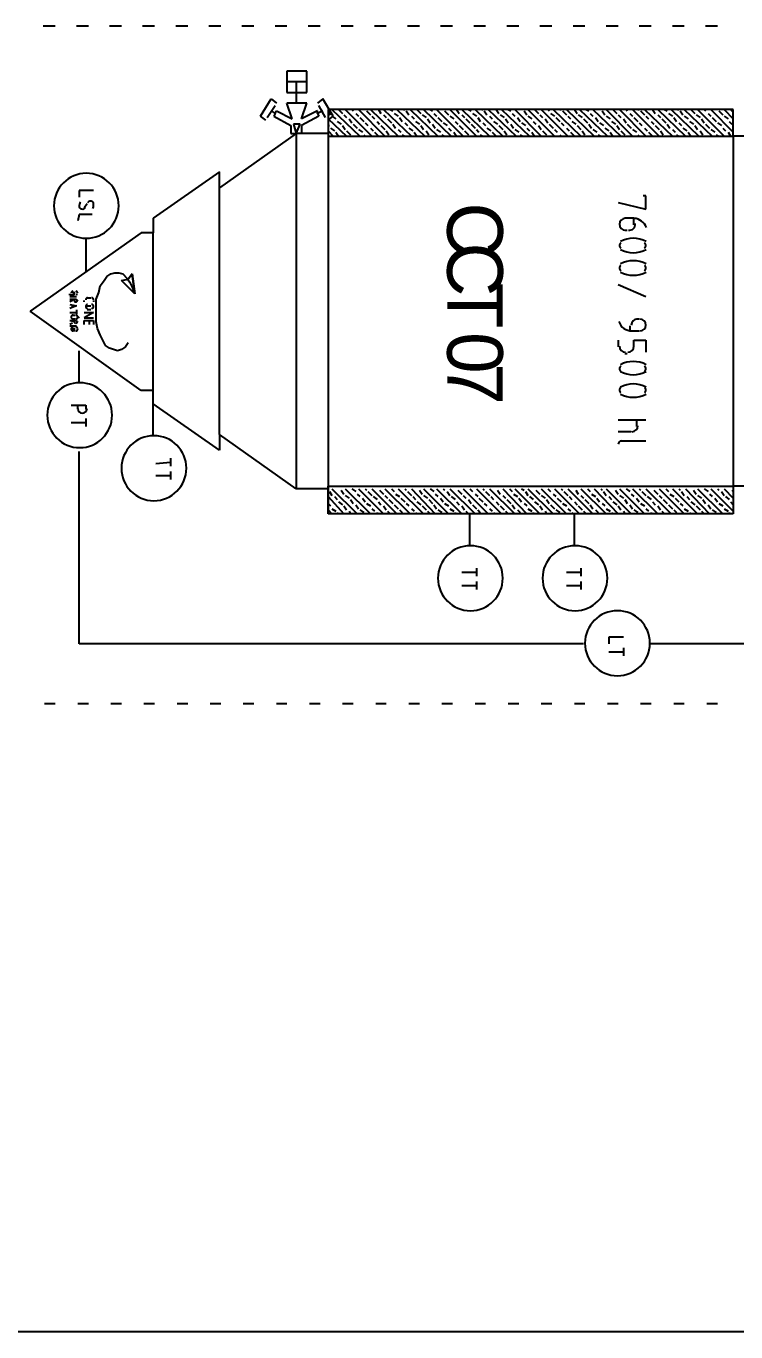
# Model space of a CAD drawing. Header units: millimetres. Extents: x 0 to 33.1, y 1.5 to 45.3.
# Drawn here: x 9.559 to 10.453, y 12.224 to 13.866 of the extents above; entities that cross this region are included whole.
import ezdxf

# ---------------------------------------------------------------- set-up
doc = ezdxf.new("R2010")
doc.units = ezdxf.units.MM
doc.header["$MEASUREMENT"] = 0
doc.layers.get('0').update_dxf_attribs({"linetype": 'CONTINUOUS'})

msp = doc.modelspace()

# ---------------------------------------------------------------- linework, layer by layer
at = {"color": 140, "linetype": 'Continuous'}
for p, q in [((9.59614, 13.8661), (9.58111, 13.8661)), ((9.63781, 13.8661), (9.62278, 13.8661)), ((9.67947, 13.8661), (9.66444, 13.8661)), ((9.72114, 13.8661), (9.70611, 13.8661)), ((9.76281, 13.8661), (9.74778, 13.8661)), ((9.80447, 13.8661), (9.78944, 13.8661)), ((9.84614, 13.8661), (9.83111, 13.8661)), ((9.88781, 13.8661), (9.87278, 13.8661)), ((9.92947, 13.8661), (9.91444, 13.8661)), ((9.97114, 13.8661), (9.95611, 13.8661)), ((10.0128, 13.8661), (9.99778, 13.8661)), ((10.0545, 13.8661), (10.0394, 13.8661)), ((10.0961, 13.8661), (10.0811, 13.8661)), ((10.1378, 13.8661), (10.1228, 13.8661)), ((10.1795, 13.8661), (10.1644, 13.8661)), ((10.2211, 13.8661), (10.2061, 13.8661)), ((10.2628, 13.8661), (10.2478, 13.8661)), ((10.3045, 13.8661), (10.2894, 13.8661)), ((10.3461, 13.8661), (10.3311, 13.8661)), ((10.3878, 13.8661), (10.3728, 13.8661)), ((10.4295, 13.8661), (10.4144, 13.8661)), ((9.91276, 13.8095), (9.88781, 13.8095)), ((9.88781, 13.8095), (9.88781, 13.7828)), ((9.91276, 13.7828), (9.91276, 13.8095)), ((9.91276, 13.7961), (9.88781, 13.7961)), ((9.89947, 13.7961), (9.89947, 13.7694)), ((9.85444, 13.7528), (9.86778, 13.7745)), ((9.86778, 13.7745), (9.87446, 13.7694)), ((9.88781, 13.7828), (9.91276, 13.7828)), ((9.93278, 13.7745), (9.92611, 13.7694)), ((9.94612, 13.7528), (9.93278, 13.7745)), ((9.86279, 13.7511), (9.87278, 13.7661)), ((9.86279, 13.7511), (9.87278, 13.7661)), ((9.86778, 13.7594), (9.87278, 13.7561)), ((9.87278, 13.7561), (9.87446, 13.7594)), ((9.87446, 13.7594), (9.89442, 13.7495)), ((9.91276, 13.7694), (9.88781, 13.7694)), ((9.89442, 13.7495), (9.88781, 13.7694)), ((9.90608, 13.7495), (9.91276, 13.7694)), ((9.92611, 13.7594), (9.90608, 13.7495)), ((9.92611, 13.7561), (9.92611, 13.7594)), ((9.93278, 13.7594), (9.92611, 13.7561)), ((9.93608, 13.7511), (9.92779, 13.7661)), ((9.93946, 13.7611), (9.93946, 13.2528)), ((10.4494, 13.7611), (9.93946, 13.7611)), ((9.93946, 13.7611), (9.93946, 13.7278)), ((10.4494, 13.7611), (9.93946, 13.7611)), ((9.93946, 13.7578), (9.94276, 13.7544)), ((9.94444, 13.7611), (9.97944, 13.7278)), ((9.95281, 13.7611), (9.95779, 13.7561)), ((9.9611, 13.7611), (9.99447, 13.7278)), ((9.96946, 13.7611), (9.97114, 13.7594)), ((9.97775, 13.7611), (10.0111, 13.7278)), ((9.98611, 13.7611), (9.98611, 13.7611)), ((9.98779, 13.7594), (9.99278, 13.7544)), ((9.99278, 13.7611), (10.0278, 13.7278)), ((10.0028, 13.7611), (10.0061, 13.7561)), ((10.0094, 13.7611), (10.0444, 13.7278)), ((10.0178, 13.7611), (10.0211, 13.7594)), ((10.0261, 13.7611), (10.0611, 13.7278)), ((10.0344, 13.7611), (10.0361, 13.7611)), ((10.0378, 13.7594), (10.0411, 13.7544)), ((10.0428, 13.7611), (10.0778, 13.7278)), ((10.0511, 13.7611), (10.0561, 13.7561)), ((10.0595, 13.7611), (10.0945, 13.7278)), ((10.0678, 13.7611), (10.0711, 13.7594)), ((10.0761, 13.7611), (10.1094, 13.7278)), ((10.0844, 13.7611), (10.0844, 13.7611)), ((10.0861, 13.7594), (10.0911, 13.7544)), ((10.0928, 13.7611), (10.1261, 13.7278)), ((10.1011, 13.7611), (10.1044, 13.7561)), ((10.1078, 13.7611), (10.1428, 13.7278)), ((10.1161, 13.7611), (10.1195, 13.7594)), ((10.1245, 13.7611), (10.1594, 13.7278)), ((10.1328, 13.7611), (10.1344, 13.7611)), ((10.1361, 13.7594), (10.1394, 13.7544)), ((10.1411, 13.7611), (10.1761, 13.7278)), ((10.1511, 13.7611), (10.1545, 13.7561)), ((10.1578, 13.7611), (10.1928, 13.7278)), ((10.1661, 13.7611), (10.1694, 13.7594)), ((10.1744, 13.7611), (10.2078, 13.7278)), ((10.1828, 13.7611), (10.1828, 13.7611)), ((10.1861, 13.7594), (10.1895, 13.7544)), ((10.1911, 13.7611), (10.2244, 13.7278)), ((10.1994, 13.7611), (10.2044, 13.7561)), ((10.2078, 13.7611), (10.2411, 13.7278)), ((10.2161, 13.7611), (10.2178, 13.7594)), ((10.2228, 13.7611), (10.2578, 13.7278)), ((10.2311, 13.7611), (10.2328, 13.7611)), ((10.2344, 13.7594), (10.2394, 13.7544)), ((10.2394, 13.7611), (10.2745, 13.7278)), ((10.2495, 13.7611), (10.2528, 13.7561)), ((10.2561, 13.7611), (10.2911, 13.7278)), ((10.2644, 13.7611), (10.2678, 13.7594)), ((10.2728, 13.7611), (10.3078, 13.7278)), ((10.2811, 13.7611), (10.2811, 13.7611)), ((10.2844, 13.7594), (10.2878, 13.7544)), ((10.2894, 13.7611), (10.3227, 13.7278)), ((10.2978, 13.7611), (10.3028, 13.7561)), ((10.3061, 13.7611), (10.3395, 13.7278)), ((10.3145, 13.7611), (10.3161, 13.7594)), ((10.3227, 13.7611), (10.3561, 13.7278)), ((10.3294, 13.7611), (10.3311, 13.7611)), ((10.3328, 13.7594), (10.3378, 13.7544)), ((10.3378, 13.7611), (10.3728, 13.7278)), ((10.3478, 13.7611), (10.3511, 13.7561)), ((10.3544, 13.7611), (10.3894, 13.7278)), ((10.3628, 13.7611), (10.3661, 13.7594)), ((10.3711, 13.7611), (10.4061, 13.7278)), ((10.3794, 13.7611), (10.3811, 13.7611)), ((10.3828, 13.7594), (10.3861, 13.7544)), ((10.3878, 13.7611), (10.4228, 13.7278)), ((10.3961, 13.7611), (10.4011, 13.7561)), ((10.4045, 13.7611), (10.4378, 13.7278)), ((10.4128, 13.7611), (10.4144, 13.7594)), ((10.4211, 13.7611), (10.4494, 13.7328)), ((10.4295, 13.7611), (10.4295, 13.7611)), ((10.4311, 13.7594), (10.4361, 13.7544)), ((10.4378, 13.7611), (10.4494, 13.7495)), ((10.4461, 13.7611), (10.4494, 13.7578)), ((10.4494, 13.7278), (10.4494, 13.7611)), ((10.4494, 13.7278), (10.4494, 13.7611)), ((9.86111, 13.7478), (9.85444, 13.7528)), ((9.87278, 13.7561), (9.8711, 13.7528)), ((9.8711, 13.7528), (9.89279, 13.7411)), ((9.87278, 13.7561), (9.87278, 13.7561)), ((9.89279, 13.7411), (9.89279, 13.7311)), ((9.90446, 13.7428), (9.89611, 13.7428)), ((9.89611, 13.7428), (9.89947, 13.7311)), ((9.89947, 13.7311), (9.90446, 13.7428)), ((9.92779, 13.7528), (9.90608, 13.7411)), ((9.90608, 13.7411), (9.90608, 13.7311)), ((9.92611, 13.7561), (9.92611, 13.7561)), ((9.92611, 13.7561), (9.92779, 13.7528)), ((9.93946, 13.7478), (9.94612, 13.7528)), ((9.93946, 13.7495), (9.96278, 13.7278)), ((9.93946, 13.7411), (9.94114, 13.7411)), ((9.94444, 13.7528), (9.94943, 13.7495)), ((9.95111, 13.7461), (9.95611, 13.7428)), ((9.95779, 13.7411), (9.9611, 13.7361)), ((9.95942, 13.7544), (9.96278, 13.7511)), ((9.9661, 13.7495), (9.96946, 13.7445)), ((9.97114, 13.7428), (9.97613, 13.7378)), ((9.97444, 13.7561), (9.97775, 13.7528)), ((9.97944, 13.7511), (9.98443, 13.7461)), ((9.98611, 13.7445), (9.98942, 13.7411)), ((9.99447, 13.7528), (9.99778, 13.7495)), ((10.0011, 13.7461), (10.0044, 13.7428)), ((10.0061, 13.7411), (10.0111, 13.7361)), ((10.0094, 13.7544), (10.0128, 13.7511)), ((10.0144, 13.7495), (10.0194, 13.7445)), ((10.0211, 13.7428), (10.0245, 13.7378)), ((10.0228, 13.7561), (10.0278, 13.7528)), ((10.0295, 13.7511), (10.0328, 13.7461)), ((10.0361, 13.7445), (10.0394, 13.7411)), ((10.0444, 13.7528), (10.0478, 13.7495)), ((10.0494, 13.7461), (10.0545, 13.7428)), ((10.0561, 13.7411), (10.0595, 13.7361)), ((10.0578, 13.7544), (10.0628, 13.7511)), ((10.0645, 13.7495), (10.0678, 13.7445)), ((10.0711, 13.7428), (10.0744, 13.7378)), ((10.0727, 13.7561), (10.0761, 13.7528)), ((10.0778, 13.7511), (10.0828, 13.7461)), ((10.0844, 13.7445), (10.0895, 13.7411)), ((10.0928, 13.7528), (10.0978, 13.7495)), ((10.0994, 13.7461), (10.1028, 13.7428)), ((10.1044, 13.7411), (10.1094, 13.7361)), ((10.1078, 13.7544), (10.1111, 13.7511)), ((10.1128, 13.7495), (10.1178, 13.7445)), ((10.1195, 13.7428), (10.1245, 13.7378)), ((10.1211, 13.7561), (10.1261, 13.7528)), ((10.1278, 13.7511), (10.1311, 13.7461)), ((10.1344, 13.7445), (10.1378, 13.7411)), ((10.1428, 13.7528), (10.1461, 13.7495)), ((10.1478, 13.7461), (10.1528, 13.7428)), ((10.1545, 13.7411), (10.1594, 13.7361)), ((10.1561, 13.7544), (10.1611, 13.7511)), ((10.1628, 13.7495), (10.1661, 13.7445)), ((10.1694, 13.7428), (10.1728, 13.7378)), ((10.1711, 13.7561), (10.1744, 13.7528)), ((10.1778, 13.7511), (10.1811, 13.7461)), ((10.1828, 13.7445), (10.1878, 13.7411)), ((10.1911, 13.7528), (10.1961, 13.7495)), ((10.1977, 13.7461), (10.2011, 13.7428)), ((10.2044, 13.7411), (10.2078, 13.7361)), ((10.2061, 13.7544), (10.2094, 13.7511)), ((10.2128, 13.7495), (10.2161, 13.7445)), ((10.2178, 13.7428), (10.2228, 13.7378)), ((10.2195, 13.7561), (10.2244, 13.7528)), ((10.2261, 13.7511), (10.2311, 13.7461)), ((10.2328, 13.7445), (10.2361, 13.7411)), ((10.2411, 13.7528), (10.2445, 13.7495)), ((10.2461, 13.7461), (10.2511, 13.7428)), ((10.2528, 13.7411), (10.2578, 13.7361)), ((10.2544, 13.7544), (10.2594, 13.7511)), ((10.2611, 13.7495), (10.2661, 13.7445)), ((10.2678, 13.7428), (10.2711, 13.7378)), ((10.2694, 13.7561), (10.2728, 13.7528)), ((10.2761, 13.7511), (10.2795, 13.7461)), ((10.2811, 13.7445), (10.2861, 13.7411)), ((10.2894, 13.7528), (10.2944, 13.7495)), ((10.2961, 13.7461), (10.3011, 13.7428)), ((10.3028, 13.7411), (10.3061, 13.7361)), ((10.3045, 13.7544), (10.3078, 13.7511)), ((10.3111, 13.7495), (10.3145, 13.7445)), ((10.3161, 13.7428), (10.3211, 13.7378)), ((10.3194, 13.7561), (10.3227, 13.7528)), ((10.3244, 13.7511), (10.3294, 13.7461)), ((10.3311, 13.7445), (10.3344, 13.7411)), ((10.3395, 13.7528), (10.3428, 13.7495)), ((10.3461, 13.7461), (10.3494, 13.7428)), ((10.3511, 13.7411), (10.3561, 13.7361)), ((10.3544, 13.7544), (10.3578, 13.7511)), ((10.3594, 13.7495), (10.3644, 13.7445)), ((10.3661, 13.7428), (10.3695, 13.7378)), ((10.3678, 13.7561), (10.3728, 13.7528)), ((10.3745, 13.7511), (10.3778, 13.7461)), ((10.3811, 13.7445), (10.3844, 13.7411)), ((10.3878, 13.7528), (10.3928, 13.7495)), ((10.3944, 13.7461), (10.3995, 13.7428)), ((10.4011, 13.7411), (10.4045, 13.7361)), ((10.4028, 13.7544), (10.4078, 13.7511)), ((10.4094, 13.7495), (10.4128, 13.7445)), ((10.4144, 13.7428), (10.4194, 13.7378)), ((10.4178, 13.7561), (10.4211, 13.7528)), ((10.4228, 13.7511), (10.4278, 13.7461)), ((10.4295, 13.7445), (10.4345, 13.7411)), ((10.4378, 13.7528), (10.4428, 13.7495)), ((10.4444, 13.7461), (10.4477, 13.7428)), ((9.89947, 13.7311), (9.80279, 13.6628)), ((9.89947, 13.7311), (9.80279, 13.6628)), ((9.89279, 13.7311), (9.89947, 13.7311)), ((9.93946, 13.7311), (9.89947, 13.7311)), ((9.89947, 13.7311), (9.89947, 13.2844)), ((9.93946, 13.7311), (9.89947, 13.7311)), ((9.93946, 13.7311), (9.89947, 13.7311)), ((9.93946, 13.7311), (9.89947, 13.7311)), ((9.90608, 13.7311), (9.89947, 13.7311)), ((9.93946, 13.7344), (9.94612, 13.7278)), ((9.93946, 13.7278), (10.4494, 13.7278)), ((9.94276, 13.7378), (9.94775, 13.7344)), ((9.94943, 13.7328), (9.95281, 13.7278)), ((9.96278, 13.7344), (9.96778, 13.7294)), ((9.96946, 13.7278), (9.97114, 13.7278)), ((9.97775, 13.7361), (9.98281, 13.7328)), ((9.98443, 13.7294), (9.98611, 13.7278)), ((9.99278, 13.7378), (9.9961, 13.7344)), ((9.99778, 13.7328), (10.0028, 13.7278)), ((10.0128, 13.7344), (10.0161, 13.7294)), ((10.0194, 13.7278), (10.0194, 13.7278)), ((10.0278, 13.7361), (10.0311, 13.7328)), ((10.0328, 13.7294), (10.0361, 13.7278)), ((10.0411, 13.7378), (10.0461, 13.7344)), ((10.0478, 13.7328), (10.0511, 13.7278)), ((10.0628, 13.7344), (10.0661, 13.7294)), ((10.0678, 13.7278), (10.0694, 13.7278)), ((10.0761, 13.7361), (10.0811, 13.7328)), ((10.0828, 13.7294), (10.0861, 13.7278)), ((10.0911, 13.7378), (10.0945, 13.7344)), ((10.0978, 13.7328), (10.1011, 13.7278)), ((10.1111, 13.7344), (10.1161, 13.7294)), ((10.1178, 13.7278), (10.1178, 13.7278)), ((10.1261, 13.7361), (10.1294, 13.7328)), ((10.1311, 13.7294), (10.1344, 13.7278)), ((10.1394, 13.7378), (10.1444, 13.7344)), ((10.1461, 13.7328), (10.1511, 13.7278)), ((10.1611, 13.7344), (10.1644, 13.7294)), ((10.1661, 13.7278), (10.1678, 13.7278)), ((10.1744, 13.7361), (10.1795, 13.7328)), ((10.1811, 13.7294), (10.1845, 13.7278)), ((10.1895, 13.7378), (10.1928, 13.7344)), ((10.1961, 13.7328), (10.1994, 13.7278)), ((10.2094, 13.7344), (10.2145, 13.7294)), ((10.2161, 13.7278), (10.2161, 13.7278)), ((10.2244, 13.7361), (10.2278, 13.7328)), ((10.2311, 13.7294), (10.2328, 13.7278)), ((10.2394, 13.7378), (10.2428, 13.7344)), ((10.2445, 13.7328), (10.2495, 13.7278)), ((10.2594, 13.7344), (10.2628, 13.7294)), ((10.2661, 13.7278), (10.2661, 13.7278)), ((10.2728, 13.7361), (10.2778, 13.7328)), ((10.2795, 13.7294), (10.2828, 13.7278)), ((10.2878, 13.7378), (10.2928, 13.7344)), ((10.2944, 13.7328), (10.2978, 13.7278)), ((10.3078, 13.7344), (10.3128, 13.7294)), ((10.3145, 13.7278), (10.3161, 13.7278)), ((10.3227, 13.7361), (10.3278, 13.7328)), ((10.3294, 13.7294), (10.3311, 13.7278)), ((10.3378, 13.7378), (10.3411, 13.7344)), ((10.3428, 13.7328), (10.3478, 13.7278)), ((10.3578, 13.7344), (10.3611, 13.7294)), ((10.3644, 13.7278), (10.3644, 13.7278)), ((10.3728, 13.7361), (10.3761, 13.7328)), ((10.3778, 13.7294), (10.3811, 13.7278)), ((10.3861, 13.7378), (10.3911, 13.7344)), ((10.3928, 13.7328), (10.3961, 13.7278)), ((10.4078, 13.7344), (10.4111, 13.7294)), ((10.4128, 13.7278), (10.4144, 13.7278)), ((10.4211, 13.7361), (10.4261, 13.7328)), ((10.4278, 13.7294), (10.4311, 13.7278)), ((10.4361, 13.7378), (10.4395, 13.7344)), ((10.4428, 13.7328), (10.4461, 13.7278)), ((10.5144, 13.7278), (10.4494, 13.7278)), ((10.4494, 13.7278), (10.4494, 13.2878)), ((9.80279, 13.6828), (9.71946, 13.6245)), ((9.80279, 13.6628), (9.80279, 13.6828)), ((9.64442, 13.6594), (9.62608, 13.6594)), ((9.62608, 13.6594), (9.62608, 13.6511)), ((9.80279, 13.3528), (9.80279, 13.6628)), ((9.63613, 13.6428), (9.63276, 13.6378)), ((10.3045, 13.6444), (10.3395, 13.6361)), ((10.3395, 13.6528), (10.3361, 13.6528)), ((10.3395, 13.6361), (10.3395, 13.6528)), ((9.62608, 13.6294), (9.62446, 13.6211)), ((9.64279, 13.6294), (9.62608, 13.6294)), ((9.71946, 13.6245), (9.71946, 13.6061)), ((10.3244, 13.6245), (10.3128, 13.6245)), ((10.3244, 13.6161), (10.3244, 13.6245)), ((9.70443, 13.6061), (9.56446, 13.5078)), ((9.63444, 13.5978), (9.63444, 13.5578)), ((9.71946, 13.6061), (9.70443, 13.6061)), ((9.71946, 13.4078), (9.71946, 13.6061)), ((10.3128, 13.6094), (10.3161, 13.6094)), ((9.65278, 13.5394), (9.65776, 13.5461)), ((9.65776, 13.5461), (9.66114, 13.5511)), ((9.66114, 13.5511), (9.66613, 13.5545)), ((9.66613, 13.5545), (9.67111, 13.5561)), ((9.67111, 13.5561), (9.67611, 13.5561)), ((9.67611, 13.5561), (9.6811, 13.5545)), ((9.67947, 13.5461), (9.68778, 13.5478)), ((9.67947, 13.5461), (9.68778, 13.5478)), ((9.69612, 13.5295), (9.67947, 13.5461)), ((9.69612, 13.5295), (9.67947, 13.5461)), ((9.6811, 13.5545), (9.68608, 13.5494)), ((9.68608, 13.5494), (9.68946, 13.5444)), ((9.69276, 13.5545), (9.68778, 13.5478)), ((9.68778, 13.5478), (9.69276, 13.5545)), ((9.68946, 13.5444), (9.69276, 13.5378)), ((9.69612, 13.5295), (9.69276, 13.5545)), ((9.69276, 13.5545), (9.69612, 13.5295)), ((9.61442, 13.5278), (9.61442, 13.5295)), ((9.61947, 13.5278), (9.61442, 13.5278)), ((9.61778, 13.5311), (9.6211, 13.5311)), ((9.61947, 13.5295), (9.61947, 13.5278)), ((9.62278, 13.5295), (9.62278, 13.5278)), ((9.64779, 13.5228), (9.6511, 13.5311)), ((9.6511, 13.5311), (9.65278, 13.5394)), ((9.69276, 13.5378), (9.69612, 13.5295)), ((10.3045, 13.5411), (10.3395, 13.5261)), ((9.61442, 13.5261), (9.62278, 13.5261)), ((9.61442, 13.5228), (9.62278, 13.5228)), ((9.61778, 13.5211), (9.61442, 13.5194)), ((9.61442, 13.5161), (9.62278, 13.5144)), ((9.62278, 13.5144), (9.61442, 13.5111)), ((9.61778, 13.5228), (9.61778, 13.5211)), ((9.61778, 13.5128), (9.61778, 13.5161)), ((9.62278, 13.5228), (9.62278, 13.5211)), ((9.63276, 13.5194), (9.63276, 13.5211)), ((9.63613, 13.5245), (9.64111, 13.5245)), ((9.63613, 13.5144), (9.64111, 13.5144)), ((9.64442, 13.5211), (9.64442, 13.5194)), ((9.64779, 13.5144), (9.64779, 13.5228)), ((9.64779, 13.5044), (9.64779, 13.5144)), ((9.70443, 13.4078), (9.56446, 13.5078)), ((9.61442, 13.5061), (9.62278, 13.5061)), ((9.61442, 13.4961), (9.62278, 13.4961)), ((9.61778, 13.5028), (9.6211, 13.5028)), ((9.6211, 13.4978), (9.61778, 13.4978)), ((9.61778, 13.4945), (9.61778, 13.4961)), ((9.62278, 13.5094), (9.62278, 13.5044)), ((9.62278, 13.4961), (9.62278, 13.4945)), ((9.62446, 13.5011), (9.62608, 13.4995)), ((9.63276, 13.5061), (9.64442, 13.5061)), ((9.64442, 13.5061), (9.63276, 13.4995)), ((9.63276, 13.4995), (9.64442, 13.4995)), ((9.63276, 13.4911), (9.63276, 13.4961)), ((9.63276, 13.4961), (9.64442, 13.4961)), ((9.64111, 13.5094), (9.63613, 13.5094)), ((9.63943, 13.4911), (9.63943, 13.4961)), ((9.64442, 13.4961), (9.64442, 13.4911)), ((9.64779, 13.4945), (9.64779, 13.5044)), ((10.3311, 13.4978), (10.3278, 13.4978)), ((9.61778, 13.4928), (9.61442, 13.4911)), ((9.61442, 13.4894), (9.62278, 13.4894)), ((9.61778, 13.4861), (9.6211, 13.4861)), ((9.6211, 13.4828), (9.61778, 13.4828)), ((9.64947, 13.4861), (9.64779, 13.4945)), ((9.65278, 13.4778), (9.64947, 13.4861)), ((10.3194, 13.4894), (10.3194, 13.4828)), ((10.3211, 13.4828), (10.3311, 13.4828)), ((9.65608, 13.4711), (9.65278, 13.4778)), ((9.65944, 13.4645), (9.65608, 13.4711)), ((9.66444, 13.4611), (9.65944, 13.4645)), ((9.68446, 13.4628), (9.67947, 13.4594)), ((9.68778, 13.4678), (9.68446, 13.4628)), ((10.3045, 13.4711), (10.3045, 13.4628)), ((10.3244, 13.4628), (10.3244, 13.4711)), ((10.3244, 13.4711), (10.3395, 13.4711)), ((10.3395, 13.4711), (10.3395, 13.4561)), ((9.62608, 13.4178), (9.62608, 13.4578)), ((9.66943, 13.4594), (9.66444, 13.4611)), ((9.67443, 13.4578), (9.66943, 13.4594)), ((9.67947, 13.4594), (9.67443, 13.4578)), ((10.3128, 13.4544), (10.3161, 13.4544)), ((9.71946, 13.4078), (9.70443, 13.4078)), ((9.71946, 13.3911), (9.71946, 13.4078)), ((9.6161, 13.3894), (9.63444, 13.3894)), ((9.62446, 13.3844), (9.62446, 13.3894)), ((9.63444, 13.3894), (9.63444, 13.3844)), ((9.80279, 13.3328), (9.71946, 13.3911)), ((9.71946, 13.3511), (9.71946, 13.3911)), ((9.6161, 13.3678), (9.63444, 13.3678)), ((9.63444, 13.3728), (9.63444, 13.3628)), ((10.3045, 13.3711), (10.3395, 13.3711)), ((10.3278, 13.3711), (10.3278, 13.3628)), ((9.80279, 13.3528), (9.80279, 13.3328)), ((9.89947, 13.2844), (9.80279, 13.3528)), ((9.89947, 13.2844), (9.80279, 13.3528)), ((10.3211, 13.3561), (10.3045, 13.3561)), ((9.62608, 13.0895), (9.62608, 13.3311)), ((10.3078, 13.3445), (10.3395, 13.3445)), ((9.72276, 13.3161), (9.7411, 13.3178)), ((9.7411, 13.3227), (9.7411, 13.3128)), ((9.72276, 13.3011), (9.7411, 13.3011)), ((9.7411, 13.3061), (9.7411, 13.2961)), ((9.93946, 13.2844), (9.89947, 13.2844)), ((9.93946, 13.2844), (9.89947, 13.2844)), ((9.93946, 13.2528), (9.93946, 13.2878)), ((9.93946, 13.2878), (10.4494, 13.2878)), ((9.94444, 13.2844), (9.97613, 13.2528)), ((9.95611, 13.2828), (9.95942, 13.2778)), ((9.9611, 13.2844), (9.99278, 13.2528)), ((9.96946, 13.2844), (9.97444, 13.2811)), ((9.97775, 13.2844), (10.0094, 13.2528)), ((9.98611, 13.2844), (9.98779, 13.2828)), ((9.99447, 13.2844), (10.0261, 13.2528)), ((10.0044, 13.2828), (10.0094, 13.2778)), ((10.0111, 13.2844), (10.0428, 13.2528)), ((10.0194, 13.2844), (10.0228, 13.2811)), ((10.0278, 13.2844), (10.0595, 13.2528)), ((10.0361, 13.2844), (10.0378, 13.2828)), ((10.0444, 13.2844), (10.0744, 13.2528)), ((10.0545, 13.2828), (10.0578, 13.2778)), ((10.0595, 13.2844), (10.0911, 13.2528)), ((10.0678, 13.2844), (10.0727, 13.2811)), ((10.0761, 13.2844), (10.1078, 13.2528)), ((10.0844, 13.2844), (10.0861, 13.2828)), ((10.0928, 13.2844), (10.1245, 13.2528)), ((10.1028, 13.2828), (10.1078, 13.2778)), ((10.1094, 13.2844), (10.1411, 13.2528)), ((10.1178, 13.2844), (10.1211, 13.2811)), ((10.1261, 13.2844), (10.1578, 13.2528)), ((10.1344, 13.2844), (10.1361, 13.2828)), ((10.1428, 13.2844), (10.1744, 13.2528)), ((10.1528, 13.2828), (10.1561, 13.2778)), ((10.1594, 13.2844), (10.1895, 13.2528)), ((10.1678, 13.2844), (10.1711, 13.2811)), ((10.1744, 13.2844), (10.2061, 13.2528)), ((10.1828, 13.2844), (10.1861, 13.2828)), ((10.1911, 13.2844), (10.2228, 13.2528)), ((10.2011, 13.2828), (10.2061, 13.2778)), ((10.2078, 13.2844), (10.2394, 13.2528)), ((10.2161, 13.2844), (10.2195, 13.2811)), ((10.2244, 13.2844), (10.2561, 13.2528)), ((10.2328, 13.2844), (10.2344, 13.2828)), ((10.2411, 13.2844), (10.2728, 13.2528)), ((10.2511, 13.2828), (10.2544, 13.2778)), ((10.2578, 13.2844), (10.2894, 13.2528)), ((10.2661, 13.2844), (10.2694, 13.2811)), ((10.2745, 13.2844), (10.3045, 13.2528)), ((10.2828, 13.2844), (10.2844, 13.2828)), ((10.2894, 13.2844), (10.3211, 13.2528)), ((10.3011, 13.2828), (10.3045, 13.2778)), ((10.3061, 13.2844), (10.3378, 13.2528)), ((10.3145, 13.2844), (10.3194, 13.2811)), ((10.3227, 13.2844), (10.3544, 13.2528)), ((10.3311, 13.2844), (10.3328, 13.2828)), ((10.3395, 13.2844), (10.3711, 13.2528)), ((10.3494, 13.2828), (10.3544, 13.2778)), ((10.3561, 13.2844), (10.3878, 13.2528)), ((10.3644, 13.2844), (10.3678, 13.2811)), ((10.3728, 13.2844), (10.4045, 13.2528)), ((10.3811, 13.2844), (10.3828, 13.2828)), ((10.3894, 13.2844), (10.4194, 13.2528)), ((10.3995, 13.2828), (10.4028, 13.2778)), ((10.4045, 13.2844), (10.4361, 13.2528)), ((10.4128, 13.2844), (10.4178, 13.2811)), ((10.4211, 13.2844), (10.4494, 13.2561)), ((10.4295, 13.2844), (10.4311, 13.2828)), ((10.4378, 13.2844), (10.4494, 13.2728)), ((10.4477, 13.2828), (10.4494, 13.2811)), ((10.5144, 13.2878), (10.4494, 13.2878)), ((10.4494, 13.2878), (10.4494, 13.2528)), ((10.4494, 13.2878), (10.4494, 13.2528)), ((9.93946, 13.2745), (9.95942, 13.2528)), ((9.93946, 13.2661), (9.94276, 13.2628)), ((9.94114, 13.2811), (9.94444, 13.2761)), ((9.94775, 13.2745), (9.95111, 13.2711)), ((9.95281, 13.2678), (9.95779, 13.2644)), ((9.9611, 13.2761), (9.9661, 13.2728)), ((9.96778, 13.2711), (9.97114, 13.2661)), ((9.97613, 13.2778), (9.97944, 13.2745)), ((9.98281, 13.2728), (9.98611, 13.2678)), ((9.98779, 13.2661), (9.99278, 13.2628)), ((9.98942, 13.2811), (9.99447, 13.2761)), ((9.9961, 13.2745), (10.0011, 13.2711)), ((10.0028, 13.2678), (10.0061, 13.2644)), ((10.0111, 13.2761), (10.0144, 13.2728)), ((10.0161, 13.2711), (10.0211, 13.2661)), ((10.0245, 13.2778), (10.0295, 13.2745)), ((10.0311, 13.2728), (10.0361, 13.2678)), ((10.0378, 13.2661), (10.0411, 13.2628)), ((10.0394, 13.2811), (10.0444, 13.2761)), ((10.0461, 13.2745), (10.0494, 13.2711)), ((10.0511, 13.2678), (10.0561, 13.2644)), ((10.0595, 13.2761), (10.0645, 13.2728)), ((10.0661, 13.2711), (10.0711, 13.2661)), ((10.0744, 13.2778), (10.0778, 13.2745)), ((10.0811, 13.2728), (10.0844, 13.2678)), ((10.0861, 13.2661), (10.0911, 13.2628)), ((10.0895, 13.2811), (10.0928, 13.2761)), ((10.0945, 13.2745), (10.0994, 13.2711)), ((10.1011, 13.2678), (10.1044, 13.2644)), ((10.1094, 13.2761), (10.1128, 13.2728)), ((10.1161, 13.2711), (10.1195, 13.2661)), ((10.1245, 13.2778), (10.1278, 13.2745)), ((10.1294, 13.2728), (10.1344, 13.2678)), ((10.1361, 13.2661), (10.1394, 13.2628)), ((10.1378, 13.2811), (10.1428, 13.2761)), ((10.1444, 13.2745), (10.1478, 13.2711)), ((10.1511, 13.2678), (10.1545, 13.2644)), ((10.1594, 13.2761), (10.1628, 13.2728)), ((10.1644, 13.2711), (10.1694, 13.2661)), ((10.1728, 13.2778), (10.1778, 13.2745)), ((10.1795, 13.2728), (10.1828, 13.2678)), ((10.1861, 13.2661), (10.1895, 13.2628)), ((10.1878, 13.2811), (10.1911, 13.2761)), ((10.1928, 13.2745), (10.1977, 13.2711)), ((10.1994, 13.2678), (10.2044, 13.2644)), ((10.2078, 13.2761), (10.2128, 13.2728)), ((10.2145, 13.2711), (10.2178, 13.2661)), ((10.2228, 13.2778), (10.2261, 13.2745)), ((10.2278, 13.2728), (10.2328, 13.2678)), ((10.2344, 13.2661), (10.2394, 13.2628)), ((10.2361, 13.2811), (10.2411, 13.2761)), ((10.2428, 13.2745), (10.2461, 13.2711)), ((10.2495, 13.2678), (10.2528, 13.2644)), ((10.2578, 13.2761), (10.2611, 13.2728)), ((10.2628, 13.2711), (10.2678, 13.2661)), ((10.2711, 13.2778), (10.2761, 13.2745)), ((10.2778, 13.2728), (10.2811, 13.2678)), ((10.2844, 13.2661), (10.2878, 13.2628)), ((10.2861, 13.2811), (10.2894, 13.2761)), ((10.2928, 13.2745), (10.2961, 13.2711)), ((10.2978, 13.2678), (10.3028, 13.2644)), ((10.3061, 13.2761), (10.3111, 13.2728)), ((10.3128, 13.2711), (10.3161, 13.2661)), ((10.3211, 13.2778), (10.3244, 13.2745)), ((10.3278, 13.2728), (10.3311, 13.2678)), ((10.3328, 13.2661), (10.3378, 13.2628)), ((10.3344, 13.2811), (10.3395, 13.2761)), ((10.3411, 13.2745), (10.3461, 13.2711)), ((10.3478, 13.2678), (10.3511, 13.2644)), ((10.3561, 13.2761), (10.3594, 13.2728)), ((10.3611, 13.2711), (10.3661, 13.2661)), ((10.3695, 13.2778), (10.3745, 13.2745)), ((10.3761, 13.2728), (10.3811, 13.2678)), ((10.3828, 13.2661), (10.3861, 13.2628)), ((10.3844, 13.2811), (10.3878, 13.2761)), ((10.3911, 13.2745), (10.3944, 13.2711)), ((10.3961, 13.2678), (10.4011, 13.2644)), ((10.4045, 13.2761), (10.4094, 13.2728)), ((10.4111, 13.2711), (10.4144, 13.2661)), ((10.4194, 13.2778), (10.4228, 13.2745)), ((10.4261, 13.2728), (10.4295, 13.2678)), ((10.4311, 13.2661), (10.4361, 13.2628)), ((10.4345, 13.2811), (10.4378, 13.2761)), ((10.4395, 13.2745), (10.4444, 13.2711)), ((10.4461, 13.2678), (10.4494, 13.2644)), ((9.93946, 13.2578), (9.94444, 13.2528)), ((10.4494, 13.2528), (9.93946, 13.2528)), ((10.4494, 13.2528), (9.93946, 13.2528)), ((9.94444, 13.2594), (9.94943, 13.2561)), ((9.95111, 13.2544), (9.95281, 13.2528)), ((9.95942, 13.2628), (9.96278, 13.2578)), ((9.9661, 13.2561), (9.96778, 13.2528)), ((9.97444, 13.2644), (9.97775, 13.2594)), ((9.97944, 13.2578), (9.98443, 13.2544)), ((9.99447, 13.2594), (9.99778, 13.2561)), ((10.0011, 13.2544), (10.0011, 13.2528)), ((10.0094, 13.2628), (10.0128, 13.2578)), ((10.0144, 13.2561), (10.0178, 13.2528)), ((10.0228, 13.2644), (10.0278, 13.2594)), ((10.0295, 13.2578), (10.0328, 13.2544)), ((10.0444, 13.2594), (10.0478, 13.2561)), ((10.0494, 13.2544), (10.0511, 13.2528)), ((10.0578, 13.2628), (10.0628, 13.2578)), ((10.0645, 13.2561), (10.0678, 13.2528)), ((10.0727, 13.2644), (10.0761, 13.2594)), ((10.0778, 13.2578), (10.0828, 13.2544)), ((10.0928, 13.2594), (10.0978, 13.2561)), ((10.0994, 13.2544), (10.0994, 13.2528)), ((10.1078, 13.2628), (10.1111, 13.2578)), ((10.1128, 13.2561), (10.1161, 13.2528)), ((10.1178, 13.2128), (10.1178, 13.2528)), ((10.1211, 13.2644), (10.1261, 13.2594)), ((10.1278, 13.2578), (10.1311, 13.2544)), ((10.1428, 13.2594), (10.1461, 13.2561)), ((10.1478, 13.2544), (10.1495, 13.2528)), ((10.1561, 13.2628), (10.1611, 13.2578)), ((10.1628, 13.2561), (10.1661, 13.2528)), ((10.1711, 13.2644), (10.1744, 13.2594)), ((10.1778, 13.2578), (10.1811, 13.2544)), ((10.1911, 13.2594), (10.1961, 13.2561)), ((10.1977, 13.2544), (10.1977, 13.2528)), ((10.2061, 13.2628), (10.2094, 13.2578)), ((10.2128, 13.2561), (10.2145, 13.2528)), ((10.2195, 13.2644), (10.2244, 13.2594)), ((10.2261, 13.2578), (10.2311, 13.2544)), ((10.2411, 13.2594), (10.2445, 13.2561)), ((10.2461, 13.2544), (10.2478, 13.2528)), ((10.2495, 13.2128), (10.2495, 13.2528)), ((10.2544, 13.2628), (10.2594, 13.2578)), ((10.2611, 13.2561), (10.2644, 13.2528)), ((10.2694, 13.2644), (10.2728, 13.2594)), ((10.2761, 13.2578), (10.2795, 13.2544)), ((10.2894, 13.2594), (10.2944, 13.2561)), ((10.2961, 13.2544), (10.2978, 13.2528)), ((10.3045, 13.2628), (10.3078, 13.2578)), ((10.3111, 13.2561), (10.3128, 13.2528)), ((10.3194, 13.2644), (10.3227, 13.2594)), ((10.3244, 13.2578), (10.3294, 13.2544)), ((10.3395, 13.2594), (10.3428, 13.2561)), ((10.3461, 13.2544), (10.3461, 13.2528)), ((10.3544, 13.2628), (10.3578, 13.2578)), ((10.3594, 13.2561), (10.3628, 13.2528)), ((10.3678, 13.2644), (10.3728, 13.2594)), ((10.3745, 13.2578), (10.3778, 13.2544)), ((10.3878, 13.2594), (10.3928, 13.2561)), ((10.3944, 13.2544), (10.3961, 13.2528)), ((10.4028, 13.2628), (10.4078, 13.2578)), ((10.4094, 13.2561), (10.4128, 13.2528)), ((10.4178, 13.2644), (10.4211, 13.2594)), ((10.4228, 13.2578), (10.4278, 13.2544)), ((10.4378, 13.2594), (10.4428, 13.2561)), ((10.4444, 13.2544), (10.4444, 13.2528)), ((10.1261, 13.1845), (10.1261, 13.1744)), ((10.2578, 13.1845), (10.2578, 13.1744)), ((10.1078, 13.1795), (10.1261, 13.1795)), ((10.1261, 13.1678), (10.1261, 13.1578)), ((10.2394, 13.1795), (10.2578, 13.1795)), ((10.2578, 13.1678), (10.2578, 13.1578)), ((10.1078, 13.1628), (10.1261, 13.1628)), ((10.2394, 13.1628), (10.2578, 13.1628)), ((10.2611, 13.0895), (9.62608, 13.0895)), ((10.3111, 13.0978), (10.2928, 13.0978)), ((10.2928, 13.0978), (10.2928, 13.0895)), ((10.3111, 13.0844), (10.3111, 13.0744)), ((10.9794, 13.0895), (10.3445, 13.0895)), ((10.2928, 13.0794), (10.3111, 13.0794)), ((9.58279, 13.0144), (9.59614, 13.0144)), ((9.62446, 13.0144), (9.63781, 13.0144)), ((9.66613, 13.0144), (9.67947, 13.0144)), ((9.70779, 13.0144), (9.72114, 13.0144)), ((9.74946, 13.0144), (9.76281, 13.0144)), ((9.79113, 13.0144), (9.80447, 13.0144)), ((9.83279, 13.0144), (9.84614, 13.0144)), ((9.87446, 13.0144), (9.88781, 13.0144)), ((9.91613, 13.0144), (9.92947, 13.0144)), ((9.95779, 13.0144), (9.97114, 13.0144)), ((9.99946, 13.0144), (10.0128, 13.0144)), ((10.0411, 13.0144), (10.0545, 13.0144)), ((10.0828, 13.0144), (10.0961, 13.0144)), ((10.1245, 13.0144), (10.1378, 13.0144)), ((10.1661, 13.0144), (10.1795, 13.0144)), ((10.2078, 13.0144), (10.2211, 13.0144)), ((10.2495, 13.0144), (10.2628, 13.0144)), ((10.2911, 13.0144), (10.3045, 13.0144)), ((10.3328, 13.0144), (10.3461, 13.0144)), ((10.3745, 13.0144), (10.3878, 13.0144)), ((10.4161, 13.0144), (10.4295, 13.0144))]:
    msp.add_line(p, q, dxfattribs=at)
at = {"color": 7, "linetype": 'Continuous'}
msp.add_line((11.4544, 12.2244), (8.67779, 12.2244), dxfattribs=at)
at = {"color": 140, "linetype": 'Continuous'}
for points in [[(9.63525, 13.6811), (9.61274, 13.6811), (9.59446, 13.6628), (9.59446, 13.6403)], [(9.67611, 13.6403), (9.67611, 13.6628), (9.65782, 13.6811), (9.63525, 13.6811)], [(9.62804, 13.6448), (9.6269, 13.6431), (9.62619, 13.6412), (9.62614, 13.6391)], [(9.64128, 13.646), (9.63937, 13.6464), (9.63749, 13.6456), (9.63656, 13.6438)], [(9.64443, 13.6419), (9.64442, 13.6439), (9.64312, 13.6456), (9.64128, 13.646)], [(9.59446, 13.6403), (9.59446, 13.6177), (9.61274, 13.5994), (9.63525, 13.5994)], [(9.62608, 13.6403), (9.62608, 13.6383), (9.62744, 13.6367), (9.62929, 13.6362)], [(9.62929, 13.6362), (9.63118, 13.6358), (9.63308, 13.6367), (9.634, 13.6383)], [(9.63525, 13.5994), (9.65782, 13.5994), (9.67611, 13.6177), (9.67611, 13.6403)], [(9.64339, 13.6366), (9.64404, 13.6382), (9.64443, 13.6399), (9.64442, 13.6417)], [(10.3136, 13.6245), (10.3095, 13.6245), (10.3061, 13.6211), (10.3061, 13.617)], [(10.3061, 13.617), (10.3061, 13.6128), (10.3095, 13.6094), (10.3136, 13.6094)], [(10.3176, 13.6095), (10.3199, 13.6092), (10.3223, 13.61), (10.3239, 13.6117)], [(10.3239, 13.6117), (10.3256, 13.6133), (10.3263, 13.6156), (10.3261, 13.6179)], [(10.3401, 13.6129), (10.3377, 13.6195), (10.3317, 13.624), (10.3247, 13.6244)], [(10.3078, 13.5936), (10.3068, 13.5928), (10.3061, 13.5916), (10.3061, 13.5903)], [(10.3398, 13.5954), (10.3297, 13.6008), (10.3175, 13.6008), (10.3074, 13.5954)], [(10.3395, 13.5903), (10.3395, 13.5916), (10.3388, 13.5928), (10.3378, 13.5936)], [(10.3061, 13.5903), (10.3061, 13.589), (10.3068, 13.5877), (10.3078, 13.5869)], [(10.3074, 13.5852), (10.3175, 13.5798), (10.3297, 13.5798), (10.3398, 13.5852)], [(10.3378, 13.5869), (10.3388, 13.5877), (10.3395, 13.589), (10.3395, 13.5903)], [(10.3078, 13.5653), (10.3068, 13.5645), (10.3061, 13.5633), (10.3061, 13.562)], [(10.3061, 13.562), (10.3061, 13.5606), (10.3068, 13.5593), (10.3078, 13.5586)], [(10.3398, 13.5671), (10.3297, 13.5725), (10.3175, 13.5725), (10.3074, 13.5671)], [(10.3395, 13.562), (10.3395, 13.5633), (10.3388, 13.5645), (10.3378, 13.5653)], [(10.3378, 13.5586), (10.3388, 13.5594), (10.3395, 13.5606), (10.3395, 13.562)], [(10.3074, 13.5569), (10.3175, 13.5514), (10.3297, 13.5514), (10.3398, 13.5569)], [(9.6186, 13.5328), (9.61724, 13.5328), (9.6161, 13.5317), (9.6161, 13.5303)], [(9.62446, 13.5303), (9.62446, 13.5317), (9.62332, 13.5328), (9.62196, 13.5328)], [(9.61947, 13.5219), (9.61947, 13.5206), (9.62056, 13.5194), (9.62196, 13.5194)], [(9.62196, 13.5194), (9.62332, 13.5194), (9.62446, 13.5206), (9.62446, 13.5219)], [(9.63693, 13.5245), (9.63558, 13.5245), (9.63444, 13.5233), (9.63444, 13.5219)], [(9.63693, 13.5161), (9.63558, 13.5161), (9.63444, 13.515), (9.63444, 13.5136)], [(9.63444, 13.5136), (9.63444, 13.5122), (9.63558, 13.5111), (9.63693, 13.5111)], [(9.64442, 13.5219), (9.64442, 13.5233), (9.64333, 13.5245), (9.64193, 13.5245)], [(9.64442, 13.5136), (9.64442, 13.515), (9.64333, 13.5161), (9.64193, 13.5161)], [(9.64193, 13.5111), (9.64333, 13.5111), (9.64442, 13.5122), (9.64442, 13.5136)], [(9.6186, 13.5028), (9.61724, 13.5028), (9.6161, 13.5017), (9.6161, 13.5003)], [(9.6161, 13.5003), (9.6161, 13.4989), (9.61724, 13.4978), (9.6186, 13.4978)], [(9.61947, 13.4953), (9.61947, 13.4939), (9.62056, 13.4928), (9.62196, 13.4928)], [(9.62446, 13.5003), (9.62446, 13.5017), (9.62332, 13.5028), (9.62196, 13.5028)], [(9.62196, 13.4978), (9.62332, 13.4978), (9.62446, 13.4989), (9.62446, 13.5003)], [(9.62196, 13.4928), (9.62332, 13.4928), (9.62446, 13.4939), (9.62446, 13.4953)], [(10.3286, 13.4978), (10.3245, 13.4978), (10.3211, 13.4944), (10.3211, 13.4903)], [(10.3395, 13.4903), (10.3395, 13.4944), (10.3361, 13.4978), (10.3319, 13.4978)], [(9.6186, 13.4878), (9.61724, 13.4878), (9.6161, 13.4867), (9.6161, 13.4853)], [(9.6161, 13.4853), (9.6161, 13.4839), (9.61724, 13.4828), (9.6186, 13.4828)], [(9.62446, 13.4853), (9.62446, 13.4867), (9.62332, 13.4878), (9.62196, 13.4878)], [(9.62196, 13.4828), (9.62332, 13.4828), (9.62446, 13.4839), (9.62446, 13.4853)], [(10.3054, 13.4946), (10.3078, 13.4875), (10.3145, 13.4828), (10.3219, 13.4828)], [(10.3319, 13.4828), (10.3361, 13.4828), (10.3395, 13.4861), (10.3395, 13.4903)], [(10.3061, 13.4636), (10.3061, 13.4595), (10.3095, 13.4561), (10.3136, 13.4561)], [(10.3169, 13.4561), (10.3211, 13.4561), (10.3244, 13.4595), (10.3244, 13.4636)], [(10.3398, 13.4404), (10.3297, 13.4458), (10.3175, 13.4458), (10.3074, 13.4404)], [(10.3078, 13.4386), (10.3068, 13.4378), (10.3061, 13.4366), (10.3061, 13.4353)], [(10.3061, 13.4353), (10.3061, 13.434), (10.3068, 13.4327), (10.3078, 13.4319)], [(10.3074, 13.4319), (10.3175, 13.4264), (10.3297, 13.4264), (10.3398, 13.4319)], [(10.3395, 13.4353), (10.3395, 13.4366), (10.3388, 13.4378), (10.3378, 13.4386)], [(10.3378, 13.4319), (10.3388, 13.4327), (10.3395, 13.434), (10.3395, 13.4353)], [(9.62696, 13.4178), (9.60439, 13.4178), (9.5861, 13.3995), (9.5861, 13.377)], [(9.66775, 13.377), (9.66775, 13.3995), (9.64947, 13.4178), (9.62696, 13.4178)], [(10.3398, 13.4121), (10.3297, 13.4175), (10.3175, 13.4175), (10.3074, 13.4121)], [(10.3078, 13.4119), (10.3068, 13.4112), (10.3061, 13.4099), (10.3061, 13.4086)], [(10.3061, 13.4086), (10.3061, 13.4073), (10.3068, 13.406), (10.3078, 13.4053)], [(10.3074, 13.4035), (10.3175, 13.3981), (10.3297, 13.3981), (10.3398, 13.4035)], [(10.3395, 13.4086), (10.3395, 13.4099), (10.3388, 13.4112), (10.3378, 13.4119)], [(10.3378, 13.4053), (10.3388, 13.406), (10.3395, 13.4073), (10.3395, 13.4086)], [(9.62446, 13.3852), (9.62446, 13.382), (9.62713, 13.3794), (9.63032, 13.3794)], [(9.63032, 13.3794), (9.63351, 13.3794), (9.63613, 13.3821), (9.63613, 13.3853)], [(9.5861, 13.377), (9.5861, 13.3544), (9.60439, 13.3361), (9.62696, 13.3361)], [(9.62696, 13.3361), (9.64947, 13.3361), (9.66775, 13.3544), (9.66775, 13.377)], [(10.3219, 13.3561), (10.3261, 13.3561), (10.3294, 13.3595), (10.3294, 13.3636)], [(9.72026, 13.3511), (9.69769, 13.3511), (9.67947, 13.3328), (9.67947, 13.3103)], [(9.76113, 13.3103), (9.76113, 13.3328), (9.74283, 13.3511), (9.72026, 13.3511)], [(10.3086, 13.3445), (10.3063, 13.3445), (10.3045, 13.3426), (10.3045, 13.3403)], [(9.67947, 13.3103), (9.67947, 13.2877), (9.69769, 13.2694), (9.72026, 13.2694)], [(9.72026, 13.2694), (9.74283, 13.2694), (9.76113, 13.2877), (9.76113, 13.3103)], [(10.1186, 13.2128), (10.0961, 13.2128), (10.0778, 13.1945), (10.0778, 13.1719)], [(10.1594, 13.1719), (10.1594, 13.1945), (10.1412, 13.2128), (10.1186, 13.2128)], [(10.2503, 13.2128), (10.2277, 13.2128), (10.2094, 13.1945), (10.2094, 13.1719)], [(10.2911, 13.1719), (10.2911, 13.1945), (10.2728, 13.2128), (10.2503, 13.2128)], [(10.0778, 13.1719), (10.0778, 13.1494), (10.0961, 13.1311), (10.1186, 13.1311)], [(10.1186, 13.1311), (10.1412, 13.1311), (10.1594, 13.1494), (10.1594, 13.1719)], [(10.2094, 13.1719), (10.2094, 13.1494), (10.2277, 13.1311), (10.2503, 13.1311)], [(10.2503, 13.1311), (10.2728, 13.1311), (10.2911, 13.1494), (10.2911, 13.1719)], [(10.3036, 13.1311), (10.281, 13.1311), (10.2628, 13.1128), (10.2628, 13.0903)], [(10.3445, 13.0903), (10.3445, 13.1128), (10.3262, 13.1311), (10.3036, 13.1311)], [(10.2628, 13.0903), (10.2628, 13.0677), (10.281, 13.0494), (10.3036, 13.0494)], [(10.3036, 13.0494), (10.3262, 13.0494), (10.3445, 13.0677), (10.3445, 13.0903)]]:
    msp.add_open_spline(points, degree=3, dxfattribs=at)

# ---------------------------------------------------------------- texts
at = {"color": 140}
for s, p in [('C', (10.0894, 13.6444)), ('C', (10.0894, 13.5939)), ('T', (10.0894, 13.5434)), ('0', (10.0894, 13.4813)), ('7', (10.0894, 13.4423))]:
    msp.add_text(s, height=0.07, rotation=270, dxfattribs=at).set_placement(p)

doc.saveas('drawing.dxf')
